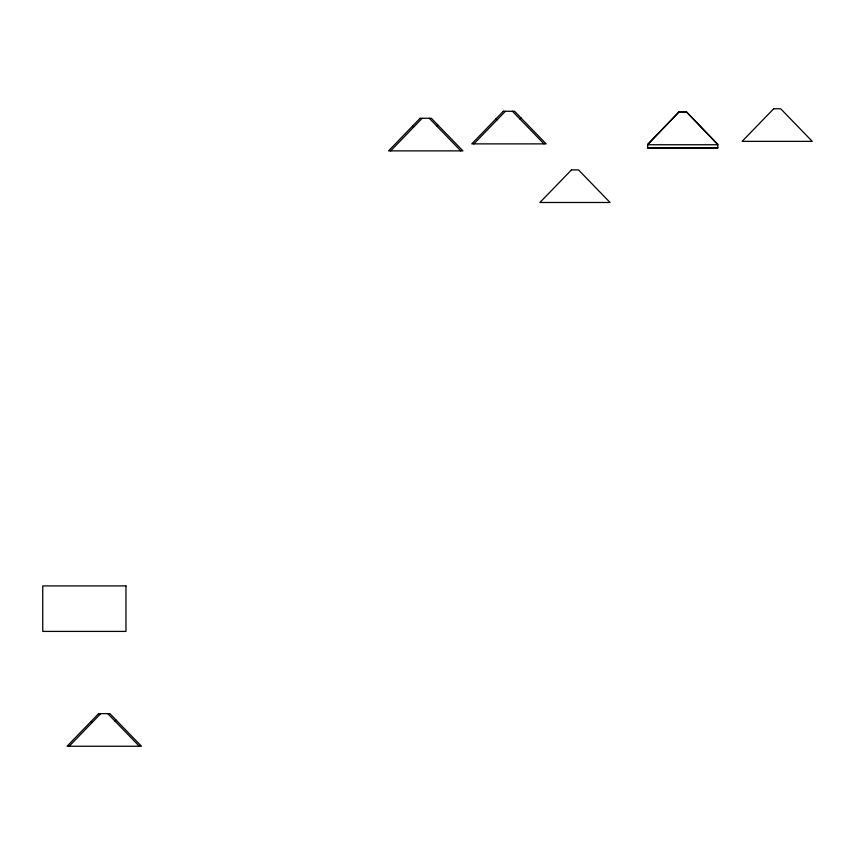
<?xml version="1.0" encoding="UTF-8"?>
<svg xmlns="http://www.w3.org/2000/svg" width="855" height="855" viewBox="0 0 855 855"><rect width="100%" height="100%" fill="white"/><g stroke="black" fill="none" stroke-linecap="round" stroke-linejoin="round"><path stroke-width="1.28" d="M390.66 150.875L422.22 118.279M473.862 143.875L505.423 111.278M679.233 111.674L647.673 144.271L647.673 148.161L717.805 148.161L717.805 144.271L686.244 111.674L679.233 111.674L647.673 144.741L717.805 144.741L686.244 111.674M69.191 746.233L100.751 713.636M436.616 125.909L437.707 124.851M519.819 118.909L520.909 117.851M115.147 721.267L116.237 720.209M679.233 112.144L686.244 112.144M647.673 147.691L717.805 147.691M495.708 119.134L496.798 120.181M412.505 126.134L413.596 127.181M91.047 721.481L92.126 722.539M512.434 111.278L543.994 143.875M429.231 118.279L460.792 150.875M107.762 713.636L139.322 746.233M420.104 118.279L388.544 150.875L462.929 150.875L431.337 118.279L420.104 118.279M503.306 111.278L471.746 143.875L546.142 143.875L514.55 111.278L503.306 111.278M571.471 169.889L539.911 202.485L610.053 202.485L578.493 169.889L571.471 169.889M98.635 713.636L67.075 746.233L141.47 746.233L109.878 713.636L98.635 713.636M773.679 108.767L742.119 141.364L812.25 141.364L780.69 108.767L773.679 108.767M125.963 585.91L42.75 585.91L42.75 631.407L125.963 631.407L125.963 585.91"/></g></svg>
